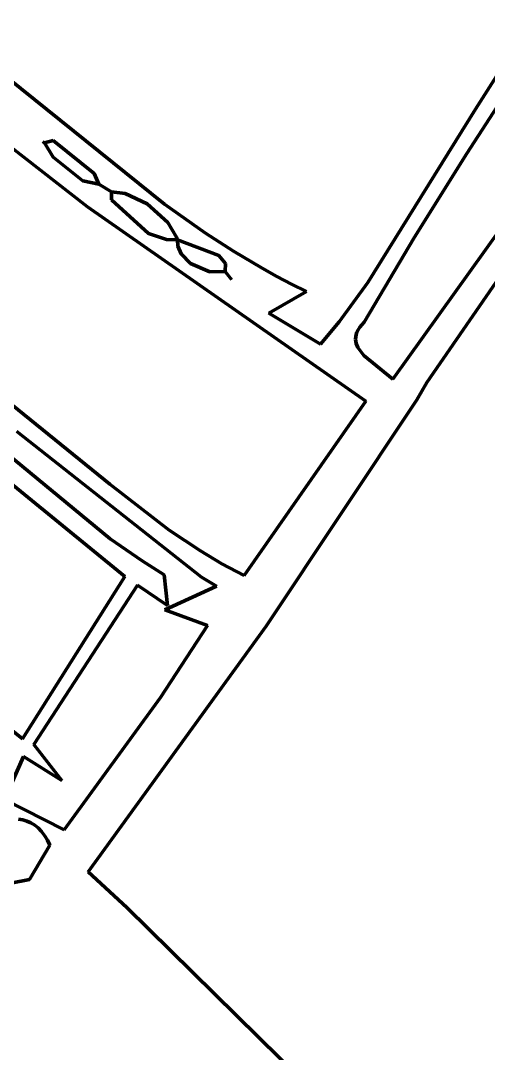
# Model space of a CAD drawing. Header units: millimetres. Extents: x 0 to 11.1, y 0 to 17.3.
# Drawn here: x 8.291 to 8.711, y 5.812 to 6.74 of the extents above; entities that cross this region are included whole.
import ezdxf

# ---------------------------------------------------------------- set-up
doc = ezdxf.new("R2010")
doc.units = ezdxf.units.MM
doc.layers.add('color#010101ff', color=7, linetype='CONTINUOUS', lineweight=100)
doc.layers.add('color#ffffffff', color=7, linetype='CONTINUOUS', lineweight=100)

msp = doc.modelspace()

# ---------------------------------------------------------------- linework, layer by layer
at = {"layer": 'color#010101ff'}
for p, q in [((8.6253, 6.41798), (9.03002, 6.98375)), ((8.26736, 6.69803), (8.4201, 6.57542)), ((8.69955, 6.6607), (8.72289, 6.69703)), ((8.35077, 6.57301), (8.20337, 6.68741)), ((8.73999, 6.69549), (8.69175, 6.62099)), ((8.60277, 6.50494), (8.69955, 6.6607)), ((8.31194, 6.63042), (8.31067, 6.63147)), ((8.31067, 6.63147), (8.31194, 6.63042)), ((8.3198, 6.63247), (8.31194, 6.63042)), ((8.35669, 6.60289), (8.3198, 6.63247)), ((8.31194, 6.63042), (8.31984, 6.61771)), ((8.31984, 6.61771), (8.34645, 6.59646)), ((8.69175, 6.62099), (8.64494, 6.54558)), ((8.79382, 6.61512), (8.65581, 6.41512)), ((8.36103, 6.59348), (8.35669, 6.60289)), ((8.34645, 6.59646), (8.36103, 6.59348)), ((8.36103, 6.59348), (8.37219, 6.58643)), ((8.37219, 6.58643), (8.36103, 6.59348)), ((8.37219, 6.58643), (8.37221, 6.57914)), ((8.38459, 6.58484), (8.37219, 6.58643)), ((8.40453, 6.57575), (8.38459, 6.58484)), ((8.37221, 6.57914), (8.4055, 6.54899)), ((8.42311, 6.5589), (8.40453, 6.57575)), ((8.4201, 6.57542), (8.45683, 6.54939)), ((8.60118, 6.39829), (8.35077, 6.57301)), ((8.43077, 6.54564), (8.42311, 6.5589)), ((8.4055, 6.54899), (8.42174, 6.5435)), ((8.45683, 6.54939), (8.48197, 6.53304)), ((8.42174, 6.5435), (8.43155, 6.54337)), ((8.43155, 6.54337), (8.43077, 6.54564)), ((8.43155, 6.54337), (8.43201, 6.53763)), ((8.46871, 6.52927), (8.43155, 6.54337)), ((8.64494, 6.54558), (8.59962, 6.46924)), ((8.43201, 6.53763), (8.43503, 6.53065)), ((8.43503, 6.53065), (8.44346, 6.52202)), ((8.47484, 6.52199), (8.46871, 6.52927)), ((8.48197, 6.53304), (8.50773, 6.51765)), ((8.44346, 6.52202), (8.46085, 6.5146)), ((8.47443, 6.51472), (8.47484, 6.52199)), ((8.46085, 6.5146), (8.47443, 6.51472)), ((8.47443, 6.51472), (8.47662, 6.51203)), ((8.48027, 6.50756), (8.47443, 6.51472)), ((8.47662, 6.51203), (8.48027, 6.50756)), ((8.50773, 6.51765), (8.52088, 6.51036)), ((8.52088, 6.51036), (8.53421, 6.50337)), ((8.53421, 6.50337), (8.54775, 6.49669)), ((8.57721, 6.4696), (8.60277, 6.50494)), ((8.54775, 6.49669), (8.5138, 6.47746)), ((8.5138, 6.47746), (8.56029, 6.44944)), ((8.56029, 6.44944), (8.57721, 6.4696)), ((8.59558, 6.46468), (8.59414, 6.46247)), ((8.5974, 6.46694), (8.59558, 6.46468)), ((8.59962, 6.46924), (8.5974, 6.46694)), ((8.38433, 6.24048), (8.11424, 6.46088)), ((8.59232, 6.45819), (8.59179, 6.45408)), ((8.59306, 6.46031), (8.59232, 6.45819)), ((8.59414, 6.46247), (8.59306, 6.46031)), ((8.59179, 6.45408), (8.59238, 6.45014)), ((8.59238, 6.45014), (8.59395, 6.44635)), ((8.59395, 6.44635), (8.59934, 6.43923)), ((8.59934, 6.43923), (8.6253, 6.41798)), ((8.25704, 6.41575), (8.37075, 6.32342)), ((8.65581, 6.41512), (8.64688, 6.39933)), ((8.64688, 6.39933), (8.5115, 6.1958)), ((8.4917, 6.24143), (8.60118, 6.39829)), ((7.9416, 6.37466), (8.29218, 6.09466)), ((8.24503, 6.37849), (8.37114, 6.27451)), ((8.45317, 6.23994), (8.28731, 6.37079)), ((8.37075, 6.32342), (8.42418, 6.28221)), ((8.42418, 6.28221), (8.45223, 6.26349)), ((8.37114, 6.27451), (8.39985, 6.25451)), ((8.45223, 6.26349), (8.47163, 6.25199)), ((8.39985, 6.25451), (8.41967, 6.24211)), ((8.47163, 6.25199), (8.4917, 6.24143)), ((8.41967, 6.24211), (8.42263, 6.21444)), ((8.29218, 6.09466), (8.38433, 6.24048)), ((8.39578, 6.23266), (8.30261, 6.0894)), ((8.42263, 6.21444), (8.39578, 6.23266)), ((8.42015, 6.21056), (8.46668, 6.23192)), ((8.46668, 6.23192), (8.45317, 6.23994)), ((8.45877, 6.19657), (8.42015, 6.21056)), ((8.5115, 6.1958), (8.35119, 5.97495)), ((8.41647, 6.1317), (8.45877, 6.19657)), ((8.32963, 6.01284), (8.41647, 6.1317)), ((8.30261, 6.0894), (8.32775, 6.05705)), ((8.29311, 6.07859), (8.2761, 6.04007)), ((8.32775, 6.05705), (8.29311, 6.07859)), ((8.2761, 6.04007), (8.32963, 6.01284)), ((8.29251, 6.02168), (8.28864, 6.02233)), ((8.29625, 6.02057), (8.29251, 6.02168)), ((8.29984, 6.01901), (8.29625, 6.02057)), ((8.30326, 6.01696), (8.29984, 6.01901)), ((8.30647, 6.0144), (8.30326, 6.01696)), ((8.30945, 6.01133), (8.30647, 6.0144)), ((8.31217, 6.00771), (8.30945, 6.01133)), ((8.31461, 6.00354), (8.31217, 6.00771)), ((8.31672, 5.99878), (8.31461, 6.00354)), ((8.29852, 5.96796), (8.31672, 5.99878)), ((8.35119, 5.97495), (8.38603, 5.94289)), ((8.26615, 5.96177), (8.29852, 5.96796)), ((8.38603, 5.94289), (8.54387, 5.78758))]:
    msp.add_line(p, q, dxfattribs=at)
at = {"layer": 'color#ffffffff'}
for p, q in [((9.03002, 6.98375), (8.6253, 6.41798)), ((8.4201, 6.57542), (8.26736, 6.69803)), ((8.72289, 6.69703), (8.69955, 6.6607)), ((8.20337, 6.68741), (8.35077, 6.57301)), ((8.69175, 6.62099), (8.73999, 6.69549)), ((8.69955, 6.6607), (8.60277, 6.50494)), ((8.31194, 6.63042), (8.31067, 6.63147)), ((8.31067, 6.63147), (8.31194, 6.63042)), ((8.31194, 6.63042), (8.3198, 6.63247)), ((8.3198, 6.63247), (8.35669, 6.60289)), ((8.31984, 6.61771), (8.31194, 6.63042)), ((8.34645, 6.59646), (8.31984, 6.61771)), ((8.64494, 6.54558), (8.69175, 6.62099)), ((8.65581, 6.41512), (8.79382, 6.61512)), ((8.35669, 6.60289), (8.36103, 6.59348)), ((8.36103, 6.59348), (8.34645, 6.59646)), ((8.36103, 6.59348), (8.37219, 6.58643)), ((8.37219, 6.58643), (8.36103, 6.59348)), ((8.37219, 6.58643), (8.38459, 6.58484)), ((8.37221, 6.57914), (8.37219, 6.58643)), ((8.38459, 6.58484), (8.40453, 6.57575)), ((8.4055, 6.54899), (8.37221, 6.57914)), ((8.40453, 6.57575), (8.42311, 6.5589)), ((8.45683, 6.54939), (8.4201, 6.57542)), ((8.35077, 6.57301), (8.60118, 6.39829)), ((8.42311, 6.5589), (8.43077, 6.54564)), ((8.42174, 6.5435), (8.4055, 6.54899)), ((8.48197, 6.53304), (8.45683, 6.54939)), ((8.43155, 6.54337), (8.42174, 6.5435)), ((8.43077, 6.54564), (8.43155, 6.54337)), ((8.43155, 6.54337), (8.46871, 6.52927)), ((8.43201, 6.53763), (8.43155, 6.54337)), ((8.59962, 6.46924), (8.64494, 6.54558)), ((8.43503, 6.53065), (8.43201, 6.53763)), ((8.44346, 6.52202), (8.43503, 6.53065)), ((8.46871, 6.52927), (8.47484, 6.52199)), ((8.50773, 6.51765), (8.48197, 6.53304)), ((8.46085, 6.5146), (8.44346, 6.52202)), ((8.47484, 6.52199), (8.47443, 6.51472)), ((8.47443, 6.51472), (8.46085, 6.5146)), ((8.47443, 6.51472), (8.48027, 6.50756)), ((8.47662, 6.51203), (8.47443, 6.51472)), ((8.48027, 6.50756), (8.47662, 6.51203)), ((8.52088, 6.51036), (8.50773, 6.51765)), ((8.53421, 6.50337), (8.52088, 6.51036)), ((8.54775, 6.49669), (8.53421, 6.50337)), ((8.60277, 6.50494), (8.57721, 6.4696)), ((8.5138, 6.47746), (8.54775, 6.49669)), ((8.56029, 6.44944), (8.5138, 6.47746)), ((8.57721, 6.4696), (8.56029, 6.44944)), ((8.59414, 6.46247), (8.59558, 6.46468)), ((8.59558, 6.46468), (8.5974, 6.46694)), ((8.5974, 6.46694), (8.59962, 6.46924)), ((8.11424, 6.46088), (8.38433, 6.24048)), ((8.59179, 6.45408), (8.59232, 6.45819)), ((8.59232, 6.45819), (8.59306, 6.46031)), ((8.59306, 6.46031), (8.59414, 6.46247)), ((8.59238, 6.45014), (8.59179, 6.45408)), ((8.59395, 6.44635), (8.59238, 6.45014)), ((8.59934, 6.43923), (8.59395, 6.44635)), ((8.6253, 6.41798), (8.59934, 6.43923)), ((8.37075, 6.32342), (8.25704, 6.41575)), ((8.64688, 6.39933), (8.65581, 6.41512)), ((8.5115, 6.1958), (8.64688, 6.39933)), ((8.60118, 6.39829), (8.4917, 6.24143)), ((8.29218, 6.09466), (7.9416, 6.37466)), ((8.37114, 6.27451), (8.24503, 6.37849)), ((8.28731, 6.37079), (8.45317, 6.23994)), ((8.42418, 6.28221), (8.37075, 6.32342)), ((8.45223, 6.26349), (8.42418, 6.28221)), ((8.39985, 6.25451), (8.37114, 6.27451)), ((8.47163, 6.25199), (8.45223, 6.26349)), ((8.41967, 6.24211), (8.39985, 6.25451)), ((8.4917, 6.24143), (8.47163, 6.25199)), ((8.42263, 6.21444), (8.41967, 6.24211)), ((8.38433, 6.24048), (8.29218, 6.09466)), ((8.30261, 6.0894), (8.39578, 6.23266)), ((8.39578, 6.23266), (8.42263, 6.21444)), ((8.46668, 6.23192), (8.42015, 6.21056)), ((8.45317, 6.23994), (8.46668, 6.23192)), ((8.42015, 6.21056), (8.45877, 6.19657)), ((8.35119, 5.97495), (8.5115, 6.1958)), ((8.45877, 6.19657), (8.41647, 6.1317)), ((8.41647, 6.1317), (8.32963, 6.01284)), ((8.32775, 6.05705), (8.30261, 6.0894)), ((8.2761, 6.04007), (8.29311, 6.07859)), ((8.29311, 6.07859), (8.32775, 6.05705)), ((8.32963, 6.01284), (8.2761, 6.04007)), ((8.28864, 6.02233), (8.29251, 6.02168)), ((8.29251, 6.02168), (8.29625, 6.02057)), ((8.29625, 6.02057), (8.29984, 6.01901)), ((8.29984, 6.01901), (8.30326, 6.01696)), ((8.30326, 6.01696), (8.30647, 6.0144)), ((8.30647, 6.0144), (8.30945, 6.01133)), ((8.30945, 6.01133), (8.31217, 6.00771)), ((8.31217, 6.00771), (8.31461, 6.00354)), ((8.31461, 6.00354), (8.31672, 5.99878)), ((8.31672, 5.99878), (8.29852, 5.96796)), ((8.38603, 5.94289), (8.35119, 5.97495)), ((8.29852, 5.96796), (8.26615, 5.96177)), ((8.54387, 5.78758), (8.38603, 5.94289))]:
    msp.add_line(p, q, dxfattribs=at)

doc.saveas('drawing.dxf')
